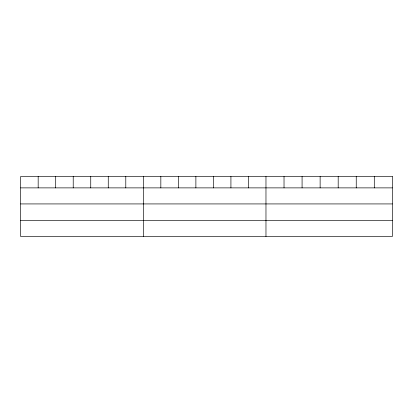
<?xml version="1.0" encoding="UTF-8"?>
<svg xmlns="http://www.w3.org/2000/svg" width="413" height="413" viewBox="0 0 413 413"><rect width="100%" height="100%" fill="white"/><g stroke="black" fill="none" stroke-linecap="round" stroke-linejoin="round"><path stroke-width="0.62" d="M20.65 187.879L392.35 187.879M20.65 203.929L392.35 203.929M20.65 220.459L392.35 220.459M374.297 176.49L374.297 187.879M356.243 176.49L356.243 187.879M338.19 176.49L338.19 187.879M320.132 176.49L320.132 187.879M302.079 176.49L302.079 187.879M284.025 176.49L284.025 187.879M265.972 176.49L265.972 236.51M248.45 176.49L248.45 187.879M230.924 176.49L230.924 187.879M213.402 176.49L213.402 187.879M195.881 176.49L195.881 187.879M178.359 176.49L178.359 187.879M160.833 176.49L160.833 187.879M143.311 176.49L143.311 236.51M125.789 176.49L125.789 187.879M108.263 176.49L108.263 187.879M90.741 176.49L90.741 187.879M73.22 176.49L73.22 187.879M55.698 176.49L55.698 187.879M38.172 176.49L38.172 187.879M392.35 176.49L20.65 176.49L20.65 236.51L392.35 236.51L392.35 176.49"/></g></svg>
